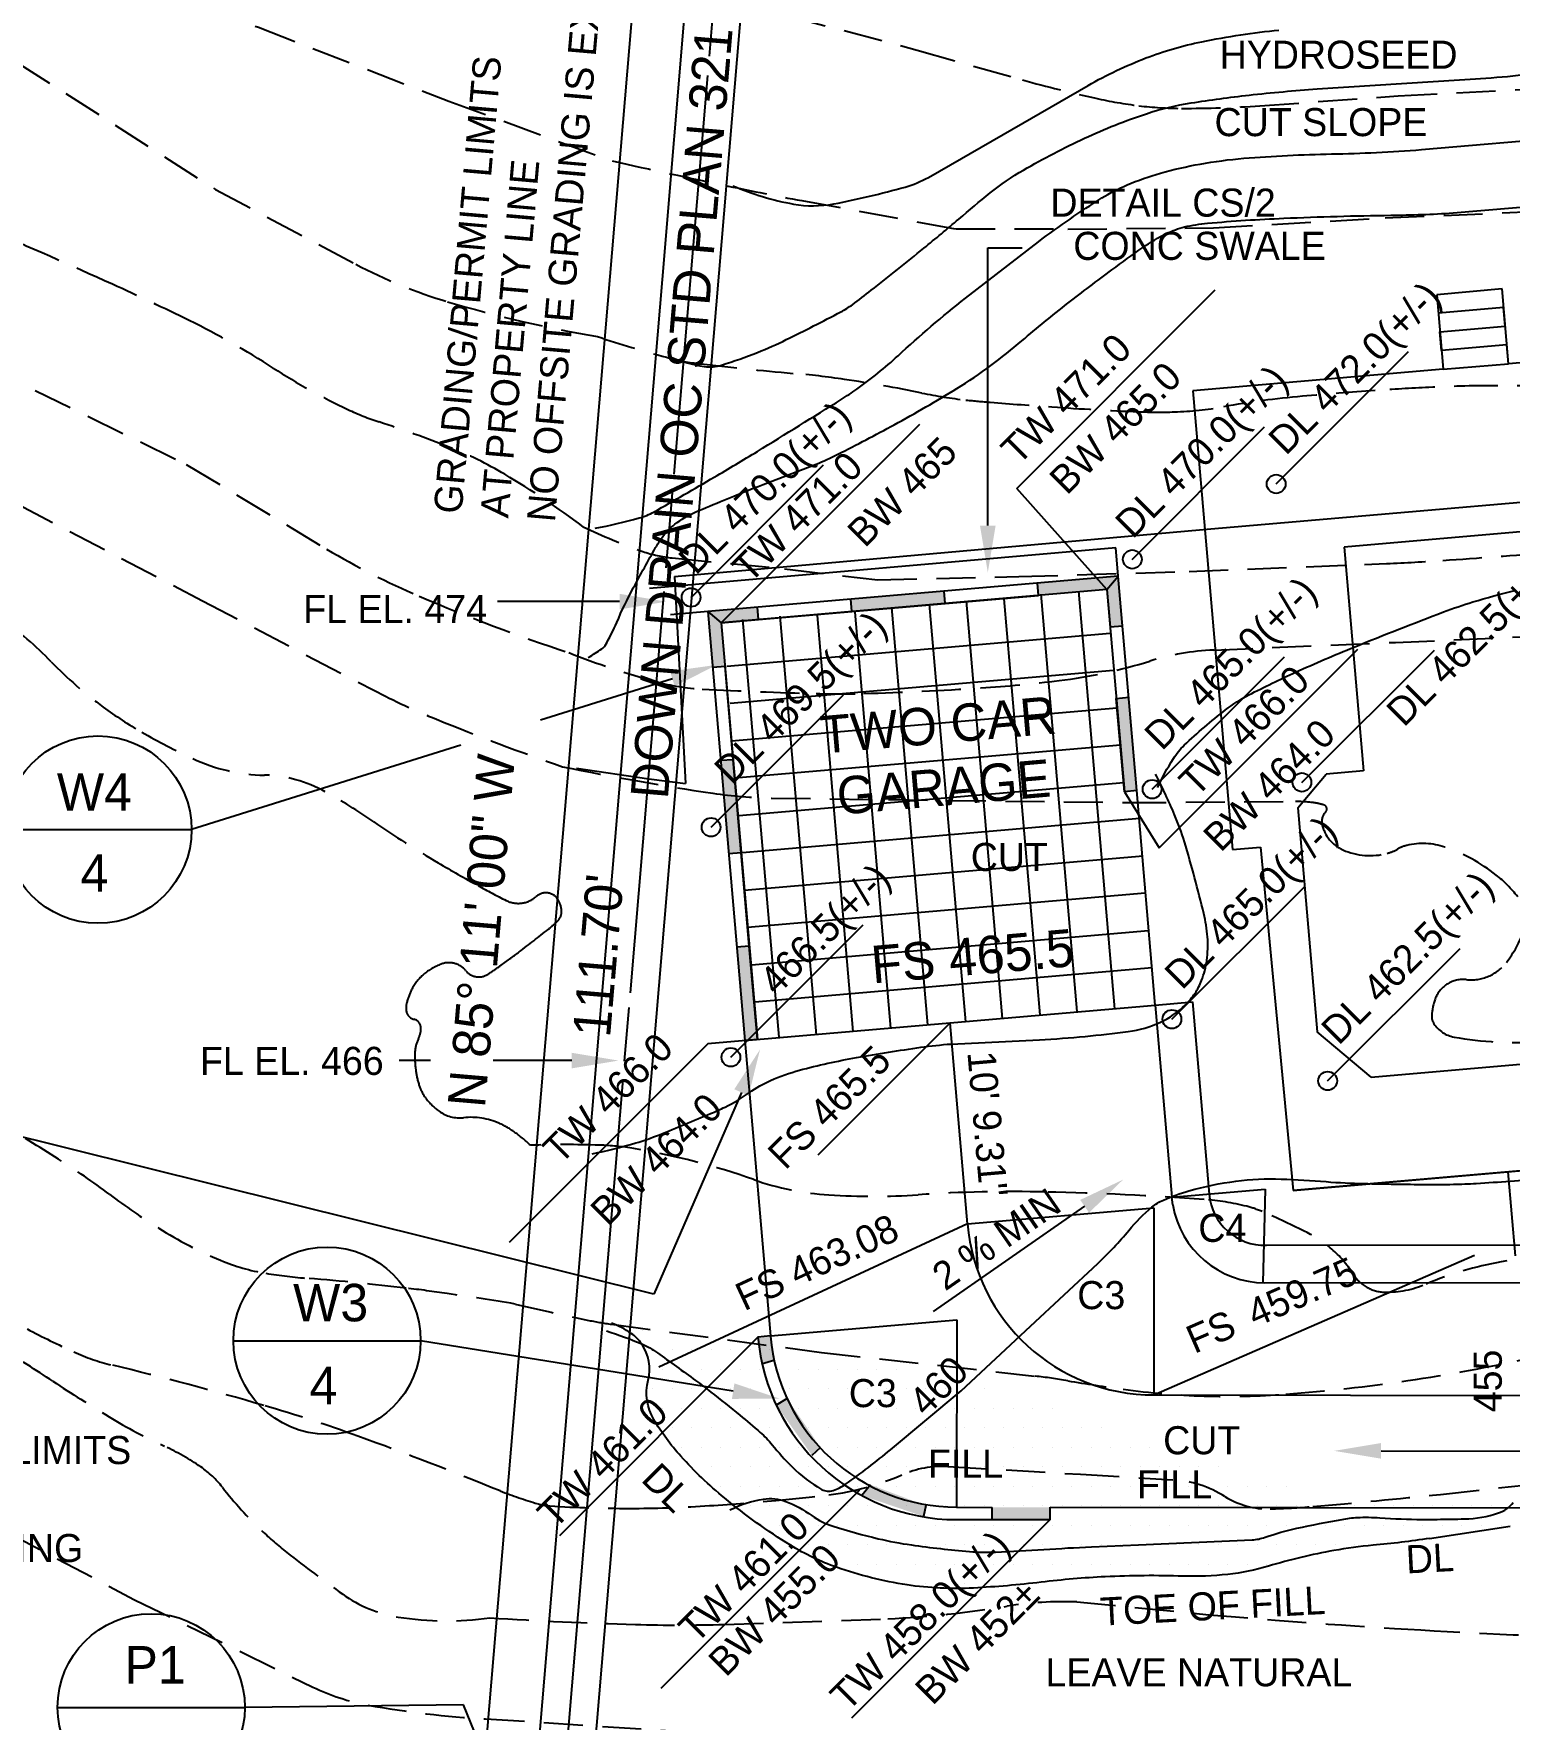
# Model space of a CAD drawing. Extents: x 0 to 7440, y -160 to 5160.
# Drawn here: x 1710 to 2655, y 2501 to 3581 of the extents above; entities that cross this region are included whole.
import ezdxf
from ezdxf.enums import TextEntityAlignment as Align

# ---------------------------------------------------------------- set-up
doc = ezdxf.new("R2010")
doc.units = 0
doc.header["$LTSCALE"] = 50
doc.header["$MEASUREMENT"] = 0
doc.linetypes.add('DASHED', pattern=[0.75, 0.5, -0.25])
doc.layers.get('0').update_dxf_attribs({"linetype": 'CONTINUOUS'})
for name, color, linetype in [('1', 1, 'CONTINUOUS'), ('2', 5, 'DASHED'), ('3', 3, 'CONTINUOUS'), ('4', 4, 'CONTINUOUS'), ('5', 5, 'CONTINUOUS'), ('6', 6, 'CONTINUOUS'), ('8', 7, 'CONTINUOUS')]:
    doc.layers.add(name, color=color, linetype=linetype)

# ---------------------------------------------------------------- blocks, each defined once
blk = doc.blocks.new('*X13')
for p, q in [((2100, 2750), (2100, 2750)), ((2106.25, 2737.5), (2106.25, 2737.5)), ((2118.75, 2737.5), (2118.75, 2737.5)), ((2131.25, 2737.5), (2131.25, 2737.5)), ((2143.75, 2737.5), (2143.75, 2737.5)), ((2156.25, 2737.5), (2156.25, 2737.5)), ((2168.75, 2737.5), (2168.75, 2737.5)), ((2181.25, 2737.5), (2181.25, 2737.5)), ((2112.5, 2725), (2112.5, 2725)), ((2125, 2725), (2125, 2725)), ((2137.5, 2725), (2137.5, 2725)), ((2150, 2725), (2150, 2725)), ((2162.5, 2725), (2162.5, 2725)), ((2175, 2725), (2175, 2725)), ((2187.5, 2725), (2187.5, 2725)), ((2200, 2725), (2200, 2725)), ((2212.5, 2725), (2212.5, 2725)), ((2225, 2725), (2225, 2725)), ((2237.5, 2725), (2237.5, 2725)), ((2250, 2725), (2250, 2725)), ((2262.5, 2725), (2262.5, 2725)), ((2106.25, 2712.5), (2106.25, 2712.5)), ((2118.75, 2712.5), (2118.75, 2712.5)), ((2131.25, 2712.5), (2131.25, 2712.5)), ((2143.75, 2712.5), (2143.75, 2712.5)), ((2156.25, 2712.5), (2156.25, 2712.5)), ((2168.75, 2712.5), (2168.75, 2712.5)), ((2181.25, 2712.5), (2181.25, 2712.5)), ((2193.75, 2712.5), (2193.75, 2712.5)), ((2206.25, 2712.5), (2206.25, 2712.5)), ((2218.75, 2712.5), (2218.75, 2712.5)), ((2231.25, 2712.5), (2231.25, 2712.5)), ((2243.75, 2712.5), (2243.75, 2712.5)), ((2256.25, 2712.5), (2256.25, 2712.5)), ((2268.75, 2712.5), (2268.75, 2712.5)), ((2281.25, 2712.5), (2281.25, 2712.5)), ((2293.75, 2712.5), (2293.75, 2712.5)), ((2306.25, 2712.5), (2306.25, 2712.5)), ((2318.75, 2712.5), (2318.75, 2712.5)), ((2112.5, 2700), (2112.5, 2700)), ((2125, 2700), (2125, 2700)), ((2137.5, 2700), (2137.5, 2700)), ((2150, 2700), (2150, 2700)), ((2162.5, 2700), (2162.5, 2700)), ((2175, 2700), (2175, 2700)), ((2187.5, 2700), (2187.5, 2700)), ((2200, 2700), (2200, 2700)), ((2212.5, 2700), (2212.5, 2700)), ((2225, 2700), (2225, 2700)), ((2237.5, 2700), (2237.5, 2700)), ((2250, 2700), (2250, 2700)), ((2262.5, 2700), (2262.5, 2700)), ((2275, 2700), (2275, 2700)), ((2287.5, 2700), (2287.5, 2700)), ((2300, 2700), (2300, 2700)), ((2312.5, 2700), (2312.5, 2700)), ((2325, 2700), (2325, 2700)), ((2337.5, 2700), (2337.5, 2700)), ((2350, 2700), (2350, 2700)), ((2362.5, 2700), (2362.5, 2700)), ((2118.75, 2687.5), (2118.75, 2687.5)), ((2131.25, 2687.5), (2131.25, 2687.5)), ((2143.75, 2687.5), (2143.75, 2687.5)), ((2156.25, 2687.5), (2156.25, 2687.5)), ((2168.75, 2687.5), (2168.75, 2687.5)), ((2181.25, 2687.5), (2181.25, 2687.5)), ((2193.75, 2687.5), (2193.75, 2687.5)), ((2206.25, 2687.5), (2206.25, 2687.5)), ((2218.75, 2687.5), (2218.75, 2687.5)), ((2231.25, 2687.5), (2231.25, 2687.5)), ((2243.75, 2687.5), (2243.75, 2687.5)), ((2256.25, 2687.5), (2256.25, 2687.5)), ((2268.75, 2687.5), (2268.75, 2687.5)), ((2281.25, 2687.5), (2281.25, 2687.5)), ((2293.75, 2687.5), (2293.75, 2687.5)), ((2306.25, 2687.5), (2306.25, 2687.5)), ((2318.75, 2687.5), (2318.75, 2687.5)), ((2331.25, 2687.5), (2331.25, 2687.5)), ((2343.75, 2687.5), (2343.75, 2687.5)), ((2356.25, 2687.5), (2356.25, 2687.5)), ((2368.75, 2687.5), (2368.75, 2687.5)), ((2381.25, 2687.5), (2381.25, 2687.5)), ((2393.75, 2687.5), (2393.75, 2687.5)), ((2125, 2675), (2125, 2675)), ((2137.5, 2675), (2137.5, 2675)), ((2150, 2675), (2150, 2675)), ((2162.5, 2675), (2162.5, 2675)), ((2175, 2675), (2175, 2675)), ((2187.5, 2675), (2187.5, 2675)), ((2200, 2675), (2200, 2675)), ((2212.5, 2675), (2212.5, 2675)), ((2225, 2675), (2225, 2675)), ((2237.5, 2675), (2237.5, 2675)), ((2250, 2675), (2250, 2675)), ((2262.5, 2675), (2262.5, 2675)), ((2275, 2675), (2275, 2675)), ((2287.5, 2675), (2287.5, 2675)), ((2300, 2675), (2300, 2675)), ((2312.5, 2675), (2312.5, 2675)), ((2325, 2675), (2325, 2675)), ((2337.5, 2675), (2337.5, 2675)), ((2350, 2675), (2350, 2675)), ((2362.5, 2675), (2362.5, 2675)), ((2375, 2675), (2375, 2675)), ((2387.5, 2675), (2387.5, 2675)), ((2400, 2675), (2400, 2675)), ((2412.5, 2675), (2412.5, 2675)), ((2425, 2675), (2425, 2675)), ((2437.5, 2675), (2437.5, 2675)), ((2131.25, 2662.5), (2131.25, 2662.5)), ((2143.75, 2662.5), (2143.75, 2662.5)), ((2156.25, 2662.5), (2156.25, 2662.5)), ((2168.75, 2662.5), (2168.75, 2662.5)), ((2181.25, 2662.5), (2181.25, 2662.5)), ((2193.75, 2662.5), (2193.75, 2662.5)), ((2206.25, 2662.5), (2206.25, 2662.5)), ((2218.75, 2662.5), (2218.75, 2662.5)), ((2231.25, 2662.5), (2231.25, 2662.5)), ((2243.75, 2662.5), (2243.75, 2662.5)), ((2256.25, 2662.5), (2256.25, 2662.5)), ((2268.75, 2662.5), (2268.75, 2662.5)), ((2281.25, 2662.5), (2281.25, 2662.5)), ((2293.75, 2662.5), (2293.75, 2662.5)), ((2306.25, 2662.5), (2306.25, 2662.5)), ((2318.75, 2662.5), (2318.75, 2662.5)), ((2331.25, 2662.5), (2331.25, 2662.5)), ((2343.75, 2662.5), (2343.75, 2662.5)), ((2356.25, 2662.5), (2356.25, 2662.5)), ((2368.75, 2662.5), (2368.75, 2662.5)), ((2381.25, 2662.5), (2381.25, 2662.5)), ((2393.75, 2662.5), (2393.75, 2662.5)), ((2406.25, 2662.5), (2406.25, 2662.5)), ((2418.75, 2662.5), (2418.75, 2662.5)), ((2431.25, 2662.5), (2431.25, 2662.5)), ((2443.75, 2662.5), (2443.75, 2662.5)), ((2456.25, 2662.5), (2456.25, 2662.5)), ((2468.75, 2662.5), (2468.75, 2662.5)), ((2150, 2650), (2150, 2650)), ((2162.5, 2650), (2162.5, 2650)), ((2175, 2650), (2175, 2650)), ((2187.5, 2650), (2187.5, 2650)), ((2200, 2650), (2200, 2650)), ((2212.5, 2650), (2212.5, 2650)), ((2225, 2650), (2225, 2650)), ((2237.5, 2650), (2237.5, 2650)), ((2250, 2650), (2250, 2650)), ((2262.5, 2650), (2262.5, 2650)), ((2275, 2650), (2275, 2650)), ((2287.5, 2650), (2287.5, 2650)), ((2300, 2650), (2300, 2650)), ((2312.5, 2650), (2312.5, 2650)), ((2325, 2650), (2325, 2650)), ((2337.5, 2650), (2337.5, 2650)), ((2350, 2650), (2350, 2650)), ((2362.5, 2650), (2362.5, 2650)), ((2375, 2650), (2375, 2650)), ((2387.5, 2650), (2387.5, 2650)), ((2400, 2650), (2400, 2650)), ((2412.5, 2650), (2412.5, 2650)), ((2425, 2650), (2425, 2650)), ((2437.5, 2650), (2437.5, 2650)), ((2450, 2650), (2450, 2650)), ((2462.5, 2650), (2462.5, 2650)), ((2475, 2650), (2475, 2650)), ((2487.5, 2650), (2487.5, 2650)), ((2500, 2650), (2500, 2650)), ((2512.5, 2650), (2512.5, 2650)), ((2168.75, 2637.5), (2168.75, 2637.5)), ((2181.25, 2637.5), (2181.25, 2637.5)), ((2193.75, 2637.5), (2193.75, 2637.5)), ((2206.25, 2637.5), (2206.25, 2637.5)), ((2218.75, 2637.5), (2218.75, 2637.5)), ((2231.25, 2637.5), (2231.25, 2637.5)), ((2243.75, 2637.5), (2243.75, 2637.5)), ((2256.25, 2637.5), (2256.25, 2637.5)), ((2268.75, 2637.5), (2268.75, 2637.5)), ((2281.25, 2637.5), (2281.25, 2637.5)), ((2293.75, 2637.5), (2293.75, 2637.5)), ((2306.25, 2637.5), (2306.25, 2637.5)), ((2318.75, 2637.5), (2318.75, 2637.5)), ((2331.25, 2637.5), (2331.25, 2637.5)), ((2343.75, 2637.5), (2343.75, 2637.5)), ((2356.25, 2637.5), (2356.25, 2637.5)), ((2368.75, 2637.5), (2368.75, 2637.5)), ((2381.25, 2637.5), (2381.25, 2637.5)), ((2393.75, 2637.5), (2393.75, 2637.5)), ((2406.25, 2637.5), (2406.25, 2637.5)), ((2418.75, 2637.5), (2418.75, 2637.5)), ((2431.25, 2637.5), (2431.25, 2637.5)), ((2443.75, 2637.5), (2443.75, 2637.5)), ((2456.25, 2637.5), (2456.25, 2637.5)), ((2468.75, 2637.5), (2468.75, 2637.5)), ((2481.25, 2637.5), (2481.25, 2637.5)), ((2493.75, 2637.5), (2493.75, 2637.5)), ((2506.25, 2637.5), (2506.25, 2637.5)), ((2518.75, 2637.5), (2518.75, 2637.5)), ((2531.25, 2637.5), (2531.25, 2637.5)), ((2543.75, 2637.5), (2543.75, 2637.5)), ((2556.25, 2637.5), (2556.25, 2637.5)), ((2568.75, 2637.5), (2568.75, 2637.5)), ((2581.25, 2637.5), (2581.25, 2637.5)), ((2593.75, 2637.5), (2593.75, 2637.5)), ((2606.25, 2637.5), (2606.25, 2637.5)), ((2618.75, 2637.5), (2618.75, 2637.5)), ((2631.25, 2637.5), (2631.25, 2637.5)), ((2643.75, 2637.5), (2643.75, 2637.5)), ((2187.5, 2625), (2187.5, 2625)), ((2200, 2625), (2200, 2625)), ((2212.5, 2625), (2212.5, 2625)), ((2225, 2625), (2225, 2625)), ((2237.5, 2625), (2237.5, 2625)), ((2250, 2625), (2250, 2625)), ((2262.5, 2625), (2262.5, 2625)), ((2275, 2625), (2275, 2625)), ((2287.5, 2625), (2287.5, 2625)), ((2300, 2625), (2300, 2625)), ((2312.5, 2625), (2312.5, 2625)), ((2325, 2625), (2325, 2625)), ((2337.5, 2625), (2337.5, 2625)), ((2350, 2625), (2350, 2625)), ((2362.5, 2625), (2362.5, 2625)), ((2375, 2625), (2375, 2625)), ((2387.5, 2625), (2387.5, 2625)), ((2400, 2625), (2400, 2625)), ((2412.5, 2625), (2412.5, 2625)), ((2425, 2625), (2425, 2625)), ((2437.5, 2625), (2437.5, 2625)), ((2450, 2625), (2450, 2625)), ((2462.5, 2625), (2462.5, 2625)), ((2475, 2625), (2475, 2625)), ((2487.5, 2625), (2487.5, 2625)), ((2500, 2625), (2500, 2625)), ((2512.5, 2625), (2512.5, 2625)), ((2525, 2625), (2525, 2625)), ((2537.5, 2625), (2537.5, 2625)), ((2550, 2625), (2550, 2625)), ((2562.5, 2625), (2562.5, 2625)), ((2575, 2625), (2575, 2625)), ((2587.5, 2625), (2587.5, 2625)), ((2600, 2625), (2600, 2625)), ((2612.5, 2625), (2612.5, 2625)), ((2625, 2625), (2625, 2625)), ((2637.5, 2625), (2637.5, 2625)), ((2650, 2625), (2650, 2625)), ((2206.25, 2612.5), (2206.25, 2612.5)), ((2218.75, 2612.5), (2218.75, 2612.5)), ((2231.25, 2612.5), (2231.25, 2612.5)), ((2243.75, 2612.5), (2243.75, 2612.5)), ((2256.25, 2612.5), (2256.25, 2612.5)), ((2268.75, 2612.5), (2268.75, 2612.5)), ((2281.25, 2612.5), (2281.25, 2612.5)), ((2293.75, 2612.5), (2293.75, 2612.5)), ((2306.25, 2612.5), (2306.25, 2612.5)), ((2318.75, 2612.5), (2318.75, 2612.5)), ((2331.25, 2612.5), (2331.25, 2612.5)), ((2343.75, 2612.5), (2343.75, 2612.5)), ((2356.25, 2612.5), (2356.25, 2612.5)), ((2368.75, 2612.5), (2368.75, 2612.5)), ((2381.25, 2612.5), (2381.25, 2612.5)), ((2393.75, 2612.5), (2393.75, 2612.5)), ((2406.25, 2612.5), (2406.25, 2612.5)), ((2418.75, 2612.5), (2418.75, 2612.5)), ((2431.25, 2612.5), (2431.25, 2612.5)), ((2443.75, 2612.5), (2443.75, 2612.5)), ((2456.25, 2612.5), (2456.25, 2612.5)), ((2468.75, 2612.5), (2468.75, 2612.5)), ((2481.25, 2612.5), (2481.25, 2612.5)), ((2493.75, 2612.5), (2493.75, 2612.5)), ((2506.25, 2612.5), (2506.25, 2612.5)), ((2518.75, 2612.5), (2518.75, 2612.5)), ((2531.25, 2612.5), (2531.25, 2612.5)), ((2543.75, 2612.5), (2543.75, 2612.5)), ((2556.25, 2612.5), (2556.25, 2612.5)), ((2568.75, 2612.5), (2568.75, 2612.5)), ((2225, 2600), (2225, 2600)), ((2237.5, 2600), (2237.5, 2600)), ((2250, 2600), (2250, 2600)), ((2262.5, 2600), (2262.5, 2600)), ((2275, 2600), (2275, 2600)), ((2287.5, 2600), (2287.5, 2600)), ((2300, 2600), (2300, 2600)), ((2312.5, 2600), (2312.5, 2600)), ((2325, 2600), (2325, 2600)), ((2337.5, 2600), (2337.5, 2600)), ((2350, 2600), (2350, 2600)), ((2362.5, 2600), (2362.5, 2600)), ((2375, 2600), (2375, 2600)), ((2387.5, 2600), (2387.5, 2600)), ((2400, 2600), (2400, 2600)), ((2412.5, 2600), (2412.5, 2600)), ((2425, 2600), (2425, 2600)), ((2437.5, 2600), (2437.5, 2600)), ((2450, 2600), (2450, 2600)), ((2462.5, 2600), (2462.5, 2600)), ((2475, 2600), (2475, 2600)), ((2487.5, 2600), (2487.5, 2600)), ((2500, 2600), (2500, 2600)), ((2268.75, 2587.5), (2268.75, 2587.5)), ((2281.25, 2587.5), (2281.25, 2587.5)), ((2293.75, 2587.5), (2293.75, 2587.5)), ((2306.25, 2587.5), (2306.25, 2587.5)), ((2318.75, 2587.5), (2318.75, 2587.5)), ((2331.25, 2587.5), (2331.25, 2587.5)), ((2343.75, 2587.5), (2343.75, 2587.5))]:
    blk.add_line(p, q)

msp = doc.modelspace()

# ---------------------------------------------------------------- linework, layer by layer
for p, q in [((2132.9, 3667.7), (2112.3, 3423.4)), ((2145.8, 3607.2), (2142.4, 3566.6)), ((2141.4, 3554.2), (2119.8, 3298.6)), ((2321.1, 3426.7), (2321.1, 3443.7)), ((2321.1, 3443.7), (2343.1, 3443.7)), ((2321.1, 3265.7), (2321.1, 3426.7)), ((2112.3, 3423.4), (2022.4, 2356.2)), ((2339.7, 3289.5), (2466.9, 3416.8)), ((2650.7, 3417.4), (2608.8, 3413.7)), ((2608.8, 3413.7), (2613, 3365.9)), ((2654.8, 3369.5), (2650.7, 3417.4)), ((3237.6, 3419.9), (2654.8, 3369.5)), ((2651.7, 3405.4), (2609.9, 3401.8)), ((2652.7, 3393.5), (2651.7, 3405.4)), ((2610.9, 3389.8), (2652.7, 3393.5)), ((2611.9, 3377.9), (2610.9, 3389.8)), ((2653.8, 3381.5), (2611.9, 3377.9)), ((2654.8, 3369.5), (2653.8, 3381.5)), ((2505.9, 3292.4), (2590.7, 3377.3)), ((2613, 3365.9), (2452.5, 3352.1)), ((2613, 3365.9), (2654.8, 3369.5)), ((2452.5, 3352.1), (2477.9, 3058.2)), ((2150.3, 3203.4), (2277.6, 3330.7)), ((2413.7, 3244.1), (2498.5, 3329)), ((2130.9, 3219.7), (2215.8, 3304.6)), ((2119, 3289.2), (2114.8, 3238.6)), ((2397.4, 3224.8), (2339.7, 3289.5)), ((2403.1, 3251.4), (2104.2, 3225.5)), ((2404.7, 3233.4), (2403.1, 3251.4)), ((2404.7, 3233.4), (2141.7, 3210.7)), ((2397.4, 3224.8), (2404.7, 3233.4)), ((2416.6, 3095.9), (2404.7, 3233.4)), ((2113.5, 3223.4), (2091.8, 2966.3)), ((2397.4, 3224.8), (2150.3, 3203.4)), ((2293.8, 3215.8), (2293.1, 3223.8)), ((2293.8, 3215.8), (2353.6, 3221)), ((2353.6, 3221), (2352.9, 3228.9)), ((2378.3, 2954.4), (2355.2, 3221.8)), ((2379.2, 3223.8), (2402.3, 2956.1)), ((2397.4, 3224.8), (2408.6, 3095.2)), ((2397.4, 3224.8), (2399.5, 3200.9)), ((2085.1, 3217), (2006.8, 3217)), ((2141.7, 3210.7), (2117.7, 3208.6)), ((2141.7, 3210.7), (2165.4, 2935.7)), ((2141.7, 3210.7), (2150.3, 3203.4)), ((2174.2, 3205.5), (2173.5, 3213.5)), ((2174.2, 3205.5), (2234, 3210.6)), ((2234.9, 2941.6), (2211.9, 3208.2)), ((2234, 3210.6), (2233.3, 3218.6)), ((2234, 3210.6), (2293.8, 3215.8)), ((2235.8, 3210.3), (2258.8, 2943.6)), ((2282.7, 2945.7), (2259.6, 3213.3)), ((2283.5, 3215.3), (2306.7, 2947.7)), ((2330.6, 2949.8), (2307.5, 3217.2)), ((2331.4, 3218.9), (2354.4, 2952.3)), ((2150.3, 3203.4), (2174.2, 3205.5)), ((2150.3, 3203.4), (2173.4, 2936.4)), ((2163.9, 3205.5), (2187.1, 2937.8)), ((2187.9, 3207.6), (2211, 2939.5)), ((2399.5, 3200.9), (2407.4, 3201.5)), ((2153.8, 3175.6), (2399.5, 3196.8)), ((2426.4, 3096.8), (2511.3, 3181.6)), ((2431, 3059.3), (2558.2, 3186.5)), ((2522.4, 3101.2), (2607.3, 3186)), ((2118.9, 3167.5), (2034.5, 3141.1)), ((2152.7, 3175.5), (2144.8, 3174.8)), ((2157.9, 3115.7), (2152.7, 3175.5)), ((2401.7, 3172.9), (2155.9, 3151.7)), ((2403.4, 3155), (2411.4, 3155.7)), ((2408.6, 3095.2), (2403.4, 3155)), ((2156.8, 3127.7), (2403.8, 3149)), ((1983.4, 3125), (1810.8, 3070.9)), ((2406.1, 3125.1), (2158.9, 3103.8)), ((2157.9, 3115.7), (2149.9, 3115.1)), ((2163, 3056), (2157.9, 3115.7)), ((2161.6, 3079.9), (2408.2, 3101.2)), ((2416.6, 3095.9), (2408.6, 3095.2)), ((2408.6, 3095.2), (2431, 3059.3)), ((2418.5, 3078), (2163.6, 3056)), ((2477.9, 3058.2), (2495.9, 3059.7)), ((2495.9, 3059.7), (2516.9, 2839.7)), ((2163, 3056), (2155.1, 3055.3)), ((2168.2, 2996.2), (2163, 3056)), ((2165, 3032), (2420.6, 3054.1)), ((2422, 3030.2), (2167.1, 3008.1)), ((2439.1, 2949.4), (2524, 3034.3)), ((2169.6, 2984.3), (2424.1, 3006.2)), ((2168.2, 2996.2), (2160.2, 2995.5)), ((2173.4, 2936.4), (2168.2, 2996.2)), ((2538.9, 2909.9), (2623.8, 2994.7)), ((2426.4, 2982.4), (2171.7, 2960.4)), ((2428.4, 2958.4), (2452.3, 2960.5)), ((2452.3, 2960.5), (2463, 2837.3)), ((2091, 2956.9), (2088.1, 2922.6)), ((2296.9, 2947.1), (2212.1, 2862.2)), ((2141.6, 2933.7), (2014.3, 2806.4)), ((2173.4, 2936.4), (2141.6, 2933.7)), ((1964, 2922.9), (1943.9, 2922.9)), ((2054.4, 2922.9), (2004.1, 2922.9)), ((2087.1, 2910.7), (2049.5, 2463.9)), ((3282, 2905.8), (2516.9, 2839.7)), ((2163.2, 2902.5), (2107, 2773.1)), ((2107, 2773.1), (1679.6, 2879.5)), ((2654.4, 2851.6), (2666.3, 2852.6)), ((2516.9, 2839.7), (2654.4, 2851.6)), ((2654.4, 2851.6), (2659, 2797.8)), ((2439.1, 2835.3), (2498.8, 2840.5)), ((2439.7, 2830.5), (2439.1, 2835.3)), ((2498.8, 2840.5), (2497.3, 2780.5)), ((2383.1, 2829.5), (2286, 2762.1)), ((2308, 2818.3), (2427.6, 2828.6)), ((2427.6, 2828.6), (2427.6, 2708.6)), ((2308, 2818.3), (2110.3, 2726.4)), ((2427.6, 2708.6), (2633.1, 2798.1)), ((3105.8, 2803.8), (2497.9, 2804.5)), ((2181.8, 2746.4), (2301.3, 2756.7)), ((2301.3, 2756.7), (2301, 2636.7)), ((2173.8, 2745.7), (2046.5, 2618.4)), ((2181.8, 2746.4), (2173.8, 2745.7)), ((2157.9, 2711.1), (1957.6, 2743.4)), ((2176, 2728.6), (2184.5, 2731.2)), ((2192.5, 2706.3), (2185.5, 2702.1)), ((2213.9, 2674.9), (2208.4, 2669.9)), ((2573.1, 2672.8), (2723.1, 2672.6)), ((2238.9, 2647.7), (2111.6, 2520.4)), ((2245.9, 2651.1), (2240.4, 2644.2)), ((2281.3, 2637.7), (2279.8, 2630.8)), ((2301, 2636.7), (2323.8, 2636.5)), ((2323.8, 2628.9), (2323.8, 2636.5)), ((2361, 2628.7), (2361, 2636.7)), ((2361, 2628.7), (2233.7, 2501.4)), ((2301, 2628.7), (2361, 2628.7)), ((1985, 2510.1), (1844.9, 2508.4)), ((2035.8, 2385.9), (1985, 2510.1))]:
    msp.add_line(p, q)
for centre, radius, start, end in [((2498.8, 2840.5), 36, 184.9363, 271.3025), ((2301.3, 2756.7), 128, 184.9364, 269.8488), ((2301.3, 2756.7), 120, 184.9364, 270.024)]:
    msp.add_arc(centre, radius, start, end)
for points in [[(2326.1, 3265.7), (2316.1, 3265.7), (2321.1, 3235.7)], [(2404.7, 3233.4), (2352.9, 3228.9), (2397.4, 3224.8), (2353.6, 3221)], [(2407.4, 3201.5), (2404.7, 3233.4), (2399.5, 3200.9), (2397.4, 3224.8)], [(2085.1, 3212), (2085.1, 3222), (2115.1, 3217)], [(2293.8, 3215.8), (2234, 3210.6), (2293.1, 3223.8), (2233.3, 3218.6)], [(2174.2, 3205.5), (2150.3, 3203.4), (2173.5, 3213.5), (2141.7, 3210.7)], [(2150.3, 3203.4), (2152.7, 3175.5), (2141.7, 3210.7), (2144.8, 3174.8)], [(2120.4, 3162.8), (2117.4, 3172.3), (2147.5, 3176.5)], [(2416.6, 3095.9), (2411.4, 3155.7), (2408.6, 3095.2), (2403.4, 3155)], [(2157.9, 3115.7), (2163, 3056), (2149.9, 3115.1), (2155.1, 3055.3)], [(2168.2, 2996.2), (2173.4, 2936.4), (2160.2, 2995.5), (2165.4, 2935.7)], [(2054.4, 2917.9), (2054.4, 2927.9), (2084.4, 2922.9)], [(2167.8, 2900.5), (2158.6, 2904.5), (2175.1, 2930)], [(2386, 2825.4), (2380.3, 2833.6), (2407.8, 2846.6)], [(2184.5, 2731.2), (2181.8, 2746.4), (2176, 2728.6), (2173.8, 2745.7)], [(2157.1, 2706.1), (2158.7, 2716), (2187.5, 2706.3)], [(2213.9, 2674.9), (2192.5, 2706.3), (2208.4, 2669.9), (2185.5, 2702.1)], [(2573.1, 2667.8), (2573.1, 2677.8), (2543.1, 2672.8)], [(2281.3, 2637.7), (2245.9, 2651.1), (2279.8, 2630.8), (2240.4, 2644.2)], [(2361, 2636.7), (2323.8, 2636.5), (2361, 2628.7), (2323.8, 2628.9)]]:
    msp.add_solid(points)
at = {"layer": '1'}
for p, q in [((2143.7, 3072.4), (2228.5, 3157.2)), ((1690.8, 3070.9), (1810.8, 3070.9)), ((2156.4, 2925), (2241.2, 3009.9)), ((2428.4, 2958.4), (2439.1, 2835.3)), ((2165.4, 2935.7), (2181.8, 2746.4)), ((3105.2, 2779.8), (2497.3, 2780.5)), ((1837.6, 2743.4), (1957.6, 2743.4)), ((2301, 2636.7), (2301.4, 2636.7)), ((2361, 2636.7), (2987.7, 2636)), ((1724.9, 2508.4), (1844.9, 2508.4))]:
    msp.add_line(p, q, dxfattribs=at)
for centre in [(2505.9, 3292.4), (2413.7, 3244.1), (2130.9, 3219.7), (2426.4, 3096.8), (2522.4, 3101.2), (2143.7, 3072.4), (2439.1, 2949.4), (2156.4, 2925), (2538.9, 2909.9)]:
    msp.add_circle(centre, 6, dxfattribs=at)
msp.add_arc((2498.8, 2840.5), 60, 189.5751, 269.9369, dxfattribs=at)
at = {"layer": '2'}
for points in [[(825.9, 4044.7, 0.040986), (909.1, 3982.4, 0.065734), (968.2, 3955.3, 0.008738), (1039.8, 3934.6, -0.016503), (1077.5, 3923.1, -0.006416), (1108.9, 3911.9, -0.007276), (1136.2, 3901.3, -0.067237), (1184.8, 3873.6, -0.047198), (1243.1, 3819.6, -0.059808), (1272.7, 3777.3, 0.072944), (1297.9, 3743.2, 0.020762), (1315.2, 3727.1, 0.042553), (1324.5, 3720.4, 0.094122), (1368.8, 3704.4, -0.046989), (1459.6, 3680.8, -0.006278), (1566.2, 3640.5, -0.033652), (1585.4, 3631.4, -0.009235), (1620.1, 3611.3, -0.004019), (1698.6, 3562.8), (1826.2, 3481.1), (1916, 3433.2, 0.047708), (1974.9, 3409.2, 0.030727), (2070.9, 3386.9)], [(818.2, 4026.2, 0.006517), (889.1, 3954.8, 0.014067), (923.3, 3923.1), (1060, 3804), (1212.4, 3678.3), (1311.4, 3599.5), (1389.5, 3538.5, 0.189393), (1432.4, 3526.6, -0.106105), (1509.5, 3518.4, -0.008641), (1613.8, 3482.1, -0.013443), (1679.7, 3455.8, -0.004828), (1760, 3420.4, -0.007771), (1809.3, 3397.1, -0.028775), (1863.1, 3366.7, 0.032499), (1911, 3340.1, 0.031308), (1930.9, 3332.2, -0.014046), (1975.9, 3316, -0.040843), (2011.5, 3298.6, -0.026717), (2061.8, 3265)], [(769.1, 3892, 0.022288), (804.5, 3867.2, 0.036908), (827.6, 3854.8, 0.047023), (886.9, 3834.9, -0.09528), (915.3, 3822.2, -0.015937), (929.7, 3811.4, -0.003694), (989.8, 3762.7, -0.009268), (1048.7, 3712.4, -0.030933), (1065.1, 3695.9, -0.335852), (1066.5, 3676, 0.271195), (1065.5, 3652.2, 0.052153), (1078.2, 3633.1, 0.103117), (1087.4, 3625.8), (1218.1, 3565), (1353, 3504, 0.038885), (1428.7, 3477.4, -0.040352), (1501.5, 3451.5), (1676.9, 3368.8), (1807.4, 3304.9), (1897.2, 3250.7, 0.032813), (1956.7, 3220.5, 0.021321), (2052.5, 3184.3)], [(737, 3802.8, -0.006045), (821.6, 3746.6, -0.012682), (860.9, 3718.4), (994.2, 3617.3), (1143.9, 3501.9, 0.033505), (1177.9, 3479.8, 0.01441), (1261.3, 3436.5, 0.010468), (1300.5, 3418.5, 0.016419), (1326, 3408.4, 0.060662), (1378.6, 3396.5, -0.044401), (1450.7, 3382.7, -0.010555), (1526.2, 3359.4, -0.022934), (1560.1, 3346.4, -0.008918), (1628.5, 3315, -0.008445), (1699.5, 3279.4), (1817.8, 3217.5), (1927.6, 3160.2, 0.02401), (1967.7, 3141.6, 0.012318), (2048.4, 3111.2)], [(1695.2, 3621.2, 0.114474), (1714.8, 3618, 0.348589), (1730.2, 3632, -0.415825), (1745, 3642.5, -0.127531), (1787.1, 3623.6, 0.075852), (1853.6, 3585.1), (1975.6, 3537.7), (2080.4, 3499.4)], [(2192.7, 3592.5), (2275.8, 3570.5), (2343.4, 3551.3, 0.013734), (2390.4, 3539.6, 0.023837), (2417.9, 3534.8, 0.030193), (2445.3, 3533.1, 0.016548), (2495.5, 3534.7), (2584.1, 3541.1), (2678.4, 3546, 0.005494), (2704.5, 3547.8, 0.007136), (2724.6, 3549.7, 0.048339), (2741.4, 3553.2, -0.042479), (2760.5, 3557.4, -0.023444), (2780.9, 3559.2, 0.018182), (2807.2, 3561.2, 0.009157), (2830.9, 3564.3, 0.030397), (2838, 3565.8, 0.027176), (2851.1, 3570.2, 0.006962), (2901, 3590.8)], [(2080.4, 3499.4, 0.003521), (2154.7, 3483.3, 0.005569), (2201.8, 3474), (2300.7, 3455.9), (2372.4, 3455.8), (2465.7, 3456.5), (2575.8, 3462.9), (2670.2, 3467), (2776.5, 3478.2), (2887.9, 3489.1), (2999.7, 3508.9), (3077.8, 3523.6, -0.027442), (3096.4, 3525.2, 0.011281), (3141.7, 3527.8, 0.006744), (3176.4, 3531.1, -0.009961), (3199.9, 3533.1, -0.021023), (3208, 3533.3, -0.013647), (3220.4, 3532.8, -0.073487), (3231.4, 3530.4, 0.039821), (3251.2, 3524.6, 0.046651), (3279.2, 3521.4, 0.049093), (3305.9, 3523.5, 0.07259), (3331.8, 3532.1, 0.075791), (3353.2, 3547.3, 0.017445)], [(2070.9, 3386.9, 0.015824), (2115.1, 3373.6, 0.035207), (2135.5, 3369.6, 0.00835), (2196.3, 3363.3, -0.015428), (2229.2, 3359.4, -0.013347), (2278.8, 3350.7, 0.02349), (2307.1, 3346.2, 0.006916), (2322.6, 3344.8, 0.002704), (2362.2, 3341.8, 0.007101), (2417.7, 3338.7, 0.017177), (2440.7, 3338.6, 0.037947), (2472.1, 3341.9, -0.023462), (2522.7, 3348.6, -0.003737), (2569.3, 3352.3, -0.005057), (2603.7, 3354.3, -0.012117), (2645, 3355.4, -0.012372), (2685.4, 3354.5, -0.034346)], [(2061.8, 3265, 0.02757), (2099.9, 3249.2, 0.058875), (2118.8, 3245), (2190.8, 3238.1), (2250.7, 3230.9), (2340.9, 3233.1), (2450.1, 3236.3), (2576.7, 3241.4, 0.005685), (2612.7, 3243.4, 0.002972), (2681.5, 3248.6, 0.008823), (2754.8, 3255.8, 0.013115), (2803.9, 3262.8), (2926.5, 3286.3, -0.006495), (2992.6, 3297.6, 0.008175), (3045.2, 3306.7, 0.049326), (3079.3, 3316.8, -0.039216), (3121.9, 3330.3, -0.042113), (3167.6, 3337, 0.031203), (3229.5, 3344.7, 0.019659), (3311.8, 3363.5, 0.038809), (3352.1, 3377.9, 0.025216)], [(1688.9, 3206, -0.044078), (1720.8, 3178.5, 0.041963), (1754.2, 3149.4, 0.027383), (1778.8, 3133.4, 0.021832), (1811.5, 3116.4, 0.104501), (1857.6, 3105.8, -0.123267), (1896.4, 3095.2, -0.023224), (1927.5, 3075.9, 0.017325), (1968.8, 3049.6, 0.006861), (1994.4, 3035, 0.00991), (2012.4, 3025.5, 0.308842), (2031.6, 3028, -0.467091), (2045.7, 3026, -0.144588), (2047.9, 3018, -0.20021), (2045.4, 3012.3, -0.021424), (2039.3, 3007, -0.007454), (2020.8, 2992.6, -0.005614), (2008.4, 2983.5, -0.009419), (2000.8, 2978.3, -0.386273), (1986.6, 2980.4, 0.324226), (1970.7, 2984.7, 0.085022), (1959.5, 2978.1, 0.094074), (1952.1, 2968.9, 0.058551), (1948.7, 2960.1, 0.102865), (1948.4, 2954.7, 0.303179), (1953.3, 2949.4, -0.324517), (1957.7, 2944.2, -0.137846), (1956.2, 2937, 0.110772), (1953.9, 2928.2, 0.040141), (1954.5, 2916.5, 0.047461), (1956.7, 2906.8, 0.085874), (1961.1, 2898.5, 0.069716), (1969.4, 2890.5, 0.186091), (1985.1, 2886.3, -0.130122), (2007.9, 2882.7, -0.051073), (2017.3, 2877.4, -0.039959), (2027.9, 2868.6)], [(2052.5, 3184.3, 0.02745), (2108.3, 3165.8, 0.053703), (2138, 3161, 0.005835), (2211.1, 3158.1, 0.014096), (2241.4, 3158.1, 0.009421), (2316.6, 3161.7, 0.01406), (2366.8, 3166.4, 0.044919), (2425, 3178.9, -0.064587), (2465.9, 3186), (2582.4, 3190.9), (2745.5, 3198, 0.053587)], [(2048.4, 3111.2, 0.012668), (2144.8, 3094.2, 0.032941), (2182.4, 3091.1), (2410.4, 3088.2), (2518.2, 3088.9, -0.028004), (2529.7, 3088.2, -0.047084), (2536.5, 3086.7, -0.559673), (2537.6, 3082.2, 0.255351), (2535.3, 3074.2, 0.237091), (2548.7, 3057.9, 0.169971), (2577.1, 3055.7, 0.066592), (2583.7, 3058.4, -0.073146), (2589.7, 3060.8, -0.138673), (2614, 3059.7, -0.089294), (2646.9, 3041.8, -0.058102), (2660.7, 3027.9, -0.104903)], [(2664.8, 3006.3, -0.074306), (2653.5, 2985.8, -0.26131), (2627.7, 2974.8, 0.333432), (2608.1, 2963, 0.08024), (2605.6, 2951.9, 0.164618), (2607, 2946.5, 0.20625), (2619.9, 2938, 0.056024), (2674.6, 2934.7, 0.007171)], [(1687.6, 2882.7, -0.009276), (1725.4, 2859.8, -0.021018), (1758.3, 2837.1, 0.022012), (1789.7, 2815.5, 0.03999), (1829.4, 2794.9, 0.059536), (1858.3, 2786.6, 0.020038), (1885.7, 2783.3, -0.008789), (1948.3, 2777.1, -0.007215), (1974.5, 2773.6, -0.004333), (2018.1, 2766.9)], [(2027.9, 2868.6, -0.017183), (2072.2, 2868.7, -0.034308), (2094.3, 2866.5, -0.042445), (2171.1, 2846.6, 0.068686), (2219.3, 2836.8, 0.033062), (2276.5, 2836.9, -0.023077), (2358.4, 2838.7, -0.011908), (2459.7, 2833.9, -0.043729), (2487.1, 2829.5, -0.040795), (2497, 2826.1, -0.013494), (2525.7, 2812.7, -0.137814), (2555.6, 2785.6, 0.255016), (2575.5, 2774.5, 0.103139), (2602, 2779.7, -0.055178), (2650.1, 2793.9, -0.009712), (2727.7, 2806.4, 0.025487)], [(2018.1, 2766.9, 0.00584), (2064.4, 2756.6, 0.01752), (2080, 2753.9), (2214.4, 2735.9), (2351.4, 2720.7, -0.012209), (2372.3, 2717.7, 0.007195), (2407.8, 2712.3, 0.053562), (2512, 2709.1, 0.035356), (2667.9, 2732.1, 0.015956), (2731.5, 2748.3, -0.022639), (2776.6, 2759.2, -0.011043), (2821.7, 2766.8, -0.060758), (2830, 2767.1), (2934.5, 2751.7), (3026.5, 2737.2, -0.048011), (3041.4, 2733.2, -0.011177), (3102.6, 2708.5, -0.092371), (3138.7, 2684.3, 0.176636), (3159.9, 2674.7, 0.113917), (3196.6, 2680.4, -0.04499), (3285.8, 2706.9, -0.010703), (3347.6, 2718, 0.027149)], [(1705.3, 2750.9, 0.012741), (1735.3, 2736.2, 0.049104), (1759.6, 2727.8, -0.012525), (1857, 2701.9, -0.015761), (1917.4, 2682.2, -0.010256), (2008.5, 2647.1)], [(1688.7, 2738.4, -0.010175), (1721.9, 2717.4, 0.009378), (1757.9, 2694.6, 0.029385), (1793.5, 2675.7, -0.044499), (1816.7, 2662.5, -0.075976), (1830.5, 2649.5, 0.037959), (1855.8, 2621.6, 0.02347), (1871.8, 2607.7, 0.011078), (1907.7, 2580.9, 0.115689), (1943.2, 2566.3, 0.074989), (2001.9, 2565.8)], [(2008.5, 2647.1, 0.018071), (2032.5, 2638.9, 0.057159), (2040.4, 2637.5, 0.015303), (2091.5, 2635.9, 0.016216), (2139.8, 2637.5, 0.006439), (2185.3, 2641, 0.00864), (2219.2, 2644.6, 0.070893), (2266, 2657.4, -0.115797), (2295.5, 2662.7), (2380.4, 2657.8), (2439.6, 2654.3, -0.125823), (2473.1, 2643.5, 0.1485), (2502.1, 2635.6, 0.014072), (2529.3, 2637.1, 0.004666), (2611.2, 2644.9), (2685.8, 2653.1, -0.062418)], [(1658.4, 2638.8), (1774.3, 2577.4), (1888.5, 2521.4, 0.066262), (1923.7, 2509.9, 0.032137), (1999.2, 2501.1)], [(2001.9, 2565.8, 0.009058), (2095.2, 2561.5, 0.014808), (2152.3, 2561.6), (2257, 2565.2, 0.028609), (2333.4, 2573.2, -0.049058), (2378.1, 2576), (2462.9, 2567.8, 0.00736), (2598.7, 2558, 0.00741), (2733.8, 2552.2, 0.043666), (2827.7, 2557.7, 0.056023), (2898.7, 2576.5, 0.083793), (2918.1, 2588, -0.109825), (2933.4, 2596.1, -0.146773), (2951.5, 2595.7, 0.107916), (2975.8, 2593.2, 0.189242), (3004.4, 2608.4, -0.304432), (3024.8, 2614.1), (3141.3, 2570.5), (3194.1, 2551.4, 0.106771), (3198.8, 2551.3, 0.003052), (3358.2, 2585.5)]]:
    msp.add_lwpolyline(points, format="xyb", dxfattribs=at)
msp.add_lwpolyline([(1999.2, 2501.1), (2194.7, 2488.3)], dxfattribs=at)
at = {"layer": '3'}
for p, q in [((2693, 3264.4), (2549.5, 3252)), ((2549.5, 3252), (2561.9, 3108.6)), ((2519.8, 3084.9), (2538, 3106.5)), ((2561.9, 3108.6), (2538, 3106.5)), ((2428.4, 2958.4), (2416.6, 3095.9)), ((2519.8, 3084.9), (2532.2, 2941.4)), ((2165.4, 2935.7), (2428.4, 2958.4)), ((2566.8, 2912.3), (2532.2, 2941.4)), ((2566.8, 2912.3), (2726.2, 2926))]:
    msp.add_line(p, q, dxfattribs=at)
for centre in [(1750.8, 3070.9), (1897.6, 2743.4), (1784.9, 2508.4)]:
    msp.add_circle(centre, 60, dxfattribs=at)
at = {"layer": '4'}
msp.add_line((2604.2, 2616.7), (2655.8, 2624.6), dxfattribs=at)
msp.add_lwpolyline([(2604.2, 2616.7, -0.01535), (2568, 2612.3, 0.022121), (2542.9, 2608.9, 0.028262), (2500.9, 2598.9, -0.045945), (2474.9, 2593.6, -0.034726), (2446.3, 2592.5, 0.019911), (2396.3, 2592.1, 0.017713), (2355.3, 2588.6, -0.016682), (2311.9, 2584.9, -0.05102), (2269.3, 2586.9, -0.046804), (2224.2, 2598.2, -0.053771), (2194.6, 2612.3, -0.033814), (2152.3, 2642.6, -0.037621), (2124.4, 2669.3, -0.049624), (2107, 2692.9, -0.196844), (2103.4, 2718, 0.21143), (2099.3, 2741.3, 0.095052), (2092.5, 2748.1, 0.064021), (2079.9, 2754.6)], format="xyb", dxfattribs=at)
at = {"layer": '5'}
msp.add_line((2103.3, 3716.2), (1990.7, 2380.6), dxfattribs=at)
at = {"layer": '6'}
for points in [[(2120.2, 3233.2), (2459.2, 3263.3), (2806.7, 3293.1, 0.00758), (2922.7, 3305.1, -0.006018), (3068.7, 3320.6, -0.005884), (3096.7, 3322.9, -0.003658), (3141.8, 3325.7, -0.034066), (3166.2, 3325.4, -0.036476), (3188.7, 3322, -0.140122), (3221.6, 3303.8, 0.069178), (3281.6, 3258.6, 0.016588), (3341.3, 3228, 0.025839), (3381.1, 3211.7, 0.068521), (3424.2, 3202.9, 0.067994), (3468.5, 3206.1, 0.067886), (3519.3, 3224.3, 0.075405), (3558.7, 3253, 0.005299), (3614.1, 3309, 0.005556), (3665.7, 3363.5), (3811.5, 3521.4), (4016.1, 3733.6, -0.010954)], [(2117.6, 3373.8, 0.056825), (2139.4, 3367.7, 0.116859), (2150.5, 3368.6, 0.016724), (2173.5, 3376.7, 0.020219), (2191.9, 3384.9, 0.007744), (2226.9, 3402.7, 0.034973), (2234.3, 3407.3, 0.0103), (2246.4, 3416.5, 0.003596), (2280.1, 3443.5, 0.006774), (2302.5, 3462.2, -0.007598), (2322.6, 3478.9, -0.038401), (2344, 3493.6, -0.022653), (2383.1, 3514, -0.028755), (2422.7, 3529.7, -0.04173), (2451.4, 3536.6, -0.010721), (2488.5, 3541.6, -0.00918), (2532.2, 3545.6), (2643.8, 3552.7, 0.010662), (2698.9, 3558.6, -0.012256), (2746.9, 3563.5, -0.011699), (2801.2, 3566.5, 0.014064), (2846.3, 3569.2), (2979.3, 3581.4)], [(2157.6, 3483.5, 0.05749), (2196.6, 3471.8, 0.091755), (2222.3, 3471.9, 0.021078), (2268.1, 3482.7, 0.061667), (2283, 3488.9), (2330.9, 3516.4), (2385.4, 3547.8, -0.038432), (2422.4, 3565.4, -0.042281), (2458.2, 3575.8, -0.012462), (2483.2, 3580.2, -0.012818), (2507.7, 3583.3, -0.009901)], [(2069.4, 3264, 0.021846), (2097.6, 3270.6, 0.061301), (2107.2, 3274.5, 0.003493), (2145.8, 3296.8, 0.004847), (2173.4, 3313.3, 0.00252), (2227.2, 3346.6, 0.013459), (2237.1, 3353.2, 0.033043), (2263.6, 3374.6, -0.019771), (2306.8, 3411.5), (2353.5, 3447.6, -0.011226), (2373.8, 3462.2, -0.011479), (2394.2, 3475.7, -0.038919), (2410.3, 3484, -0.030965), (2431.7, 3491.6, -0.025755), (2457.1, 3497.4, -0.023664), (2485.1, 3501.1, -0.01518), (2541.4, 3503.9, 0.014811), (2599, 3506.7), (2790.1, 3523)], [(2065, 3181.3, 0.029734), (2073.8, 3186.8, 0.105349), (2075.8, 3188.9, 0.032137), (2083.3, 3203.7, -0.021615), (2093.9, 3225.8, -0.006456), (2108.2, 3251.6, -0.024502), (2112.3, 3258.1, -0.076421), (2120.5, 3266.6, -0.058991), (2133.6, 3274.3, -0.006212), (2152, 3282.1, -0.004565), (2177.1, 3292.1), (2211, 3305.1, 0.021399), (2224.9, 3311.4, 0.007918), (2261.1, 3330.4, 0.01292), (2301.3, 3353.6, 0.022836), (2323, 3368.3, 0.015338), (2342.9, 3384.2, -0.010256), (2372.4, 3408.2, -0.005474), (2400.6, 3429.6, -0.007935), (2420.4, 3443.9, -0.03748), (2435.8, 3453, -0.055475), (2447.1, 3457.1, -0.037166), (2461.9, 3459.5, -0.011376), (2510.8, 3462.7, -0.007671), (2579.3, 3464.6, 0.013161), (2619.3, 3466.1), (2789.2, 3480.5, 0.003044)], [(2429.9, 3097.8, -0.032811), (2440, 3116.4, -0.06302), (2447, 3125, -0.023726), (2473.4, 3147.6, -0.046399), (2488.4, 3157.2, -0.012364), (2518.4, 3171.8, -0.010127), (2555.9, 3187.9, -0.005977), (2613.1, 3210.4, -0.01838), (2632, 3216.8, -0.012989), (2658.8, 3224.1, -0.006016)], [(2057.4, 3110.2), (2103.9, 3103.5), (2127.4, 3100.5, 1.134236)], [(2067.6, 2863.1, 0.015197), (2095.5, 2870.1, 0.027186), (2110.6, 2875.4, 0.003543), (2143.4, 2888.9, 0.012293), (2152.7, 2893.1, 0.042626), (2168.3, 2902.4, -0.049314), (2181.9, 2910.2, -0.040724), (2200.3, 2916.7, -0.021195), (2236.9, 2924.8, -0.008104), (2278.1, 2931.4, -0.017369), (2297.5, 2933.5), (2354.3, 2936.2, 0.008868), (2383.4, 2938.4, 0.009313), (2411.1, 2941.5, 0.076337), (2431.7, 2947.5, 0.084811), (2447.6, 2958.5, 0.051584), (2453.9, 2966, 0.055633), (2458.1, 2974.2, 0.058546), (2461.4, 2987, 0.051311), (2461.9, 3002.1, 0.04205), (2459.5, 3017.1, 0.013332), (2447.1, 3063.1, 0.027557), (2440.8, 3080.4, 0.017546), (2428.6, 3106.5)], [(2461.9, 3002.1), (2461.9, 3002.1, 0.015978)], [(2076.8, 2749.6, -0.025992), (2099.3, 2741.3, -0.054044), (2109.3, 2735.6, -0.003245), (2133.8, 2717.9, -0.007946), (2143.6, 2710.5, -0.004663), (2162.2, 2695.6, -0.00654), (2175.2, 2684.6, -0.044757), (2182.9, 2676.7, 0.026197), (2195.6, 2662.6, 0.065417), (2214.6, 2648.1, 0.217353), (2222, 2647.4, 0.071679), (2229.9, 2651.4, 0.017265), (2258.8, 2673.5), (2304.1, 2711.2), (2348.5, 2752.8), (2391.6, 2792.9, 0.032541), (2411.5, 2814.1, -0.045188), (2426.3, 2829, -0.07134), (2433.6, 2833.5, -0.034606), (2450, 2839.4, -0.03754), (2480.1, 2845.6, -0.039526), (2509.2, 2847, -0.012122), (2538, 2845.3, 0.014456), (2562.2, 2844.1, 0.00337), (2601.8, 2843.5, 0.007586), (2619.5, 2843.6, 0.010229), (2634.1, 2844.2, 0.00345), (2677.6, 2847.2, 0.011437)], [(2155.7, 2634.9, -0.081827), (2177.3, 2641.9, -0.130504), (2191.6, 2640.4, -0.064537), (2208.3, 2631.3, 0.080643), (2221.9, 2624.5, 0.017115), (2250.9, 2616.5, 0.023809), (2272.1, 2612.5, 0.014102), (2309.4, 2608.3, 0.031907), (2326, 2607.9, 0.005702), (2357.1, 2609.6, -0.005818), (2387.5, 2611.3), (2417.6, 2612.6), (2490.5, 2615.8, 0.072008), (2498.8, 2617.4, -0.028647), (2519.2, 2623.2, -0.010719), (2548.1, 2628.9, -0.03193), (2557.9, 2630.1, -0.029931), (2572.4, 2629.9, 0.015934), (2599.5, 2628.8, 0.005383), (2609.1, 2628.9, 0.002955), (2626.7, 2629.2, 0.07462), (2648.4, 2633, 0.14401), (2657.9, 2639.7, 0.133982)]]:
    msp.add_lwpolyline(points, format="xyb", dxfattribs=at)
msp.add_lwpolyline([(2120.2, 3233.2), (2127.4, 3100.5)], dxfattribs=at)
at = {"layer": '8'}
for p, q in [((2167.6, 3651.6), (2059.7, 2370.6)), ((2308, 2818.3), (2296.9, 2947.1)), ((2427.6, 2708.6), (3093.2, 2707.8))]:
    msp.add_line(p, q, dxfattribs=at)
msp.add_arc((2427.6, 2828.6), 120, 184.9363, 270.024, dxfattribs=at)

# ---------------------------------------------------------------- block references
msp.add_blockref('*X13', (0, 0))

# ---------------------------------------------------------------- texts
for s, rotation, p in [('NO OFFSITE GRADING IS EXPECTED', 85, (2043.6, 3267.6)), ('GRADING/PERMIT LIMITS', 85, (1983.8, 3272.8)), ('AT PROPERTY LINE', 85, (2013.7, 3270.2)), ('DL 472.0(+/-)', 45, (2512.1, 3310.1)), ('TW 471.0', 45, (2340.7, 3303.8)), ('BW 465.0', 45, (2371.8, 3284.7)), ('DL 470.0(+/-)', 45, (2413.9, 3256.6)), ('DL 470.0(+/-)', 45, (2133.9, 3233.4)), ('BW 465', 45, (2242.2, 3250.9)), ('TW 471.0', 45, (2168.5, 3228.1)), ('DL 462.5(+/-)', 45, (2587.7, 3136)), ('DL 465.0(+/-)', 45, (2432.6, 3120.9)), ('TW 466.0', 45, (2454.8, 3091.1)), ('BW 464.0', 45, (2470.4, 3055.8)), ('DL 465.0(+/-)', 45, (2445.5, 2967.6)), ('DL 462.5(+/-)', 45, (2545.9, 2932.1)), ('459.75', 23.5517, (2492.4, 2751.7)), ('FS', 23.5517, (2453.5, 2734.8)), ('DL', 3, (2589.5, 2594.2))]:
    msp.add_text(s, height=18, rotation=rotation).set_placement(p)
for s, height, rotation, p in [('DOWN DRAIN OC STD PLAN 321', 24, 85.1833, (2157.6, 3584)), ('TW 466.0', 18, 45, (2120.8, 2929.4)), ('FS 465.5', 18, 45, (2260.3, 2921.3)), ('BW 464.0', 18, 45, (2152.3, 2890.8)), ('FS 463.08', 18, 24.91, (2265.7, 2808.9)), ('TW 461.0', 18, 45, (2117.4, 2695.8)), ('TW 461.0', 18, 45, (2207.9, 2622.4)), ('TW 458.0(+/-)', 18, 45, (2336.7, 2610.5)), ('BW 455.0', 18, 45, (2227.9, 2602)), ('BW 452%%P', 18, 45, (2355.5, 2579))]:
    msp.add_text(s, height=height, rotation=rotation).set_placement(p, align=Align.RIGHT)
for s, p in [('HYDROSEED', (2545.9, 3558.5)), ('CUT SLOPE', (2534.6, 3515.3)), ('C4', (2471.4, 2806.7)), ('C3', (2393.8, 2763.6)), ('C3', (2247.4, 2700.8)), ('CUT', (2458.2, 2670.6)), ('FILL', (2306.8, 2655.6)), ('FILL', (2440.8, 2642.3)), ('LEAVE NATURAL', (2456.4, 2521.9))]:
    msp.add_text(s, height=18).set_placement(p, align=Align.CENTER)
for s, p in [('DETAIL CS/2', (2361.2, 3463.7)), ('GRADING/PERMIT LIMITS', (1477.9, 2664.3)), ('NO OFFSITE GRADING', (1477.9, 2601.5))]:
    msp.add_text(s, height=18).set_placement(p)
for s, p in [('CONC SWALE', (2537.7, 3436)), ('FL EL. 474', (2000.1, 3203.3)), ('FL EL. 466', (1933.9, 2913.7))]:
    msp.add_text(s, height=18).set_placement(p, align=Align.RIGHT)
for s, height, rotation, p in [('N 85%%D 11\' 00" W ', 24, 85.11, (2008.8, 3009.5)), ("111.70'", 24, 85.11, (2083.4, 2989.2)), ('10\' 9.31"', 18, 274.9364, (2312, 2881.6)), ('2 % MIN', 18, 34.7347, (2331.7, 2801.1)), ('455', 18, 90, (2650.5, 2717.6)), ('460', 18, 45, (2295.8, 2708.2)), ('DL', 18, 315, (2109.1, 2642.9)), ('TOE OF FILL', 18, 3, (2465.7, 2564.5))]:
    msp.add_text(s, height=height, rotation=rotation).set_placement(p, align=Align.CENTER)
at = {"layer": '1'}
for s, height, rotation, p in [('DL 469.5(+/-)', 18, 45, (2156.9, 3098.9)), ('466.5(+/-)', 18, 45, (2185.8, 2963.7)), ('FS 465.5', 24, 4.9364, (2247.4, 2972.3))]:
    msp.add_text(s, height=height, rotation=rotation, dxfattribs=at).set_placement(p)
for s, p in [('TWO CAR', (2290.3, 3126.1)), ('GARAGE', (2293.8, 3086.3))]:
    msp.add_text(s, height=24, rotation=4.9364, dxfattribs=at).set_placement(p, align=Align.CENTER)
for s, height, p in [('W4', 24, (1748.5, 3083)), ('CUT', 18, (2334.9, 3044.4)), ('4', 24, (1748.5, 3031.1)), ('W3', 24, (1899.9, 2755.8)), ('4', 24, (1895.3, 2702.7)), ('P1', 24, (1787.4, 2523.7))]:
    msp.add_text(s, height=height, dxfattribs=at).set_placement(p, align=Align.CENTER)

doc.saveas('drawing.dxf')
